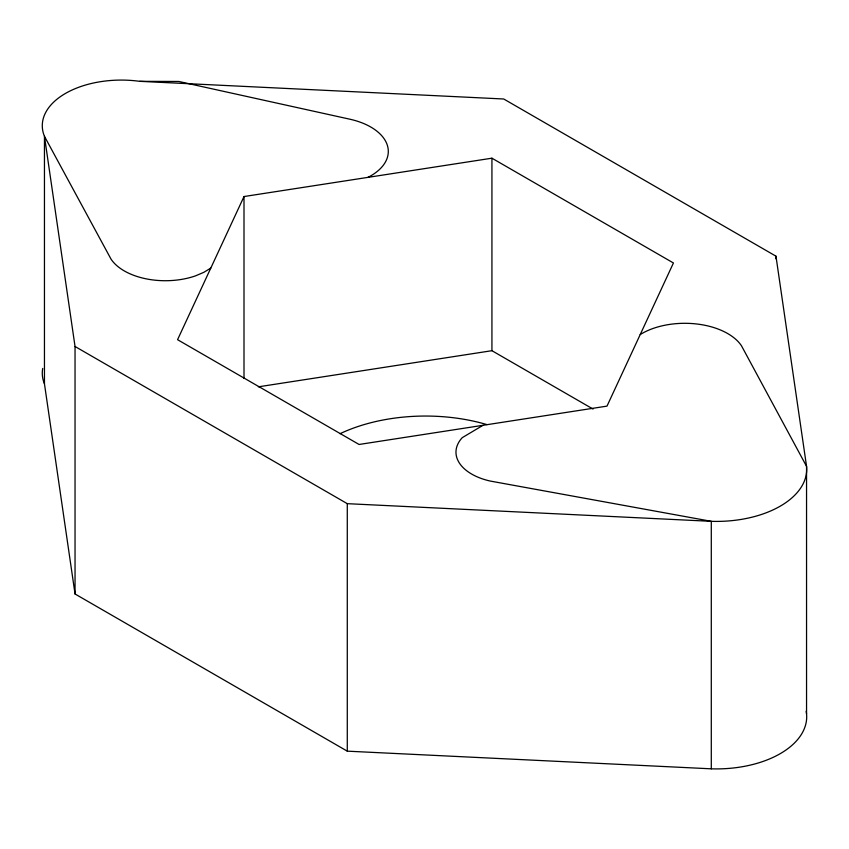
<?xml version="1.0" encoding="UTF-8"?>
<svg xmlns="http://www.w3.org/2000/svg" width="849" height="849" viewBox="0 0 849 849"><rect width="100%" height="100%" fill="white"/><g stroke="black" fill="none" stroke-linecap="round" stroke-linejoin="round"><path stroke-width="1.27" d="M244.003 196.543L177.568 339.685L359.074 444.473L607.003 406.119L673.437 262.978L491.932 158.19L244.003 196.543L244.003 378.495M210.785 268.114L203.76 272.359L195.567 275.84A58.157 33.578 0 0 1 111.039 259.136L44.456 136.328A79.031 45.634 0 0 1 139.714 81.334L178.821 81.472L349.884 119.21A59.748 34.501 0 0 1 367.967 177.367M483.039 425.296L462.238 437.67A53.604 30.946 0 0 0 490.446 481.096L711.292 521.328A90.259 52.107 0 0 0 806.55 466.324L775.965 256.175L503.722 98.993L139.714 81.334M258.361 386.826L491.932 350.69L593.026 409.048M44.456 383.833L44.456 136.328L75.041 346.488L347.283 503.669L711.292 521.328L711.292 768.823L347.283 751.163L75.041 593.982L44.456 383.833A79.031 45.634 0 0 1 42.715 368.424M806.168 711.218L806.55 713.829A90.259 52.107 0 0 1 711.292 768.823M806.55 713.829L806.55 466.324L741.506 345.84A60.725 35.064 0 0 0 640.22 334.548M775.965 256.175L775.965 258.818M491.932 158.19L491.932 350.69M347.283 503.669L347.283 751.163M75.041 346.488L75.041 593.982M340.014 433.712A134.726 77.779 0 0 1 486.944 424.606"/></g></svg>
